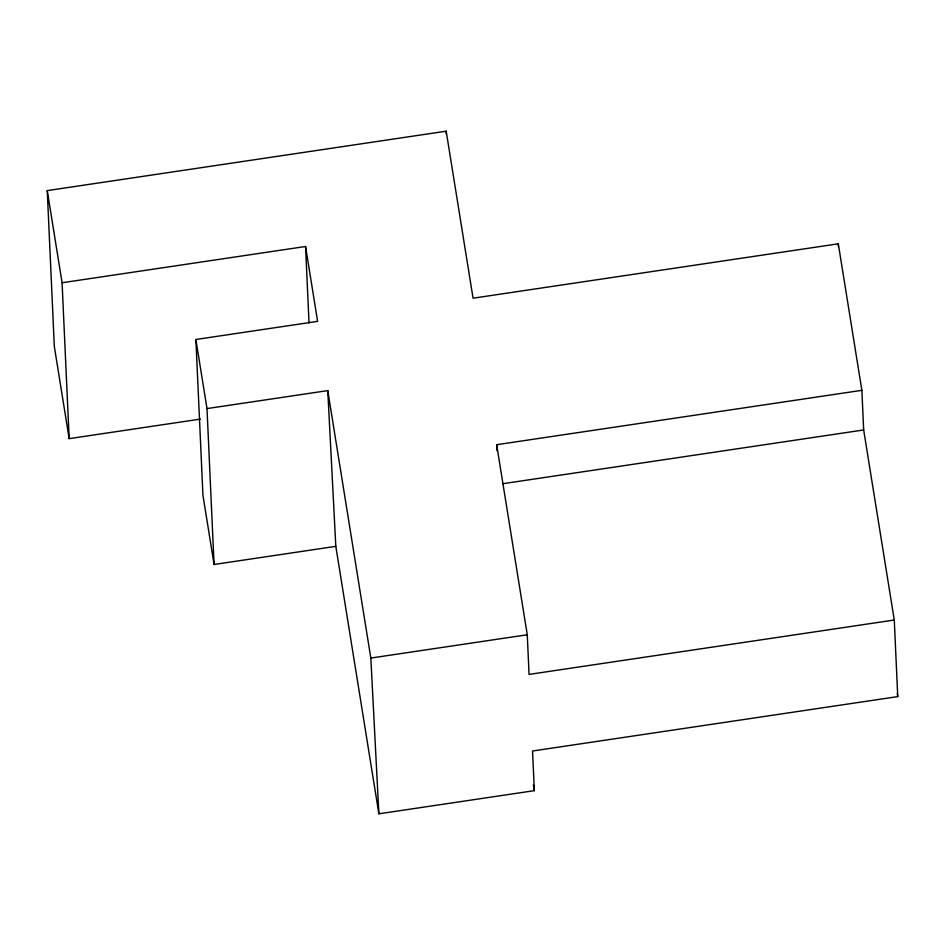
<?xml version="1.0" encoding="UTF-8"?>
<svg xmlns="http://www.w3.org/2000/svg" width="945" height="945" viewBox="0 0 945 945"><rect width="100%" height="100%" fill="white"/><g stroke="black" fill="none" stroke-linecap="round" stroke-linejoin="round"><path stroke-width="1.42" d="M200.375 419.107L69.162 438.645L54.326 346.508L47.25 190.607L446.182 131.19L473.067 298.195L838.286 243.81L861.875 390.32L863.671 429.963L894.277 620.014L897.75 696.607L532.543 751.003L534.338 790.658L378.886 813.81L335.818 546.352L327.761 390.604L207.002 408.594L214.078 564.484L335.818 546.352M69.162 438.645L62.087 282.756L305.554 246.491L317.614 321.359L195.875 339.491L202.951 495.381L214.078 564.484M496.928 450.588L496.657 444.717L861.875 390.32M502.823 483.71L863.671 429.963M378.886 813.81L370.83 658.063L527.263 634.756L496.657 444.717M894.277 620.014L529.058 674.411L527.263 634.756M897.277 693.713L897.75 696.607M533.405 784.858L534.338 790.658M327.761 390.604L370.83 658.063M195.875 339.491L207.002 408.594M47.25 190.607L62.087 282.756M838.286 243.81L838.416 246.751M446.182 131.19L446.312 134.131M305.554 246.491L309.027 322.966"/></g></svg>
